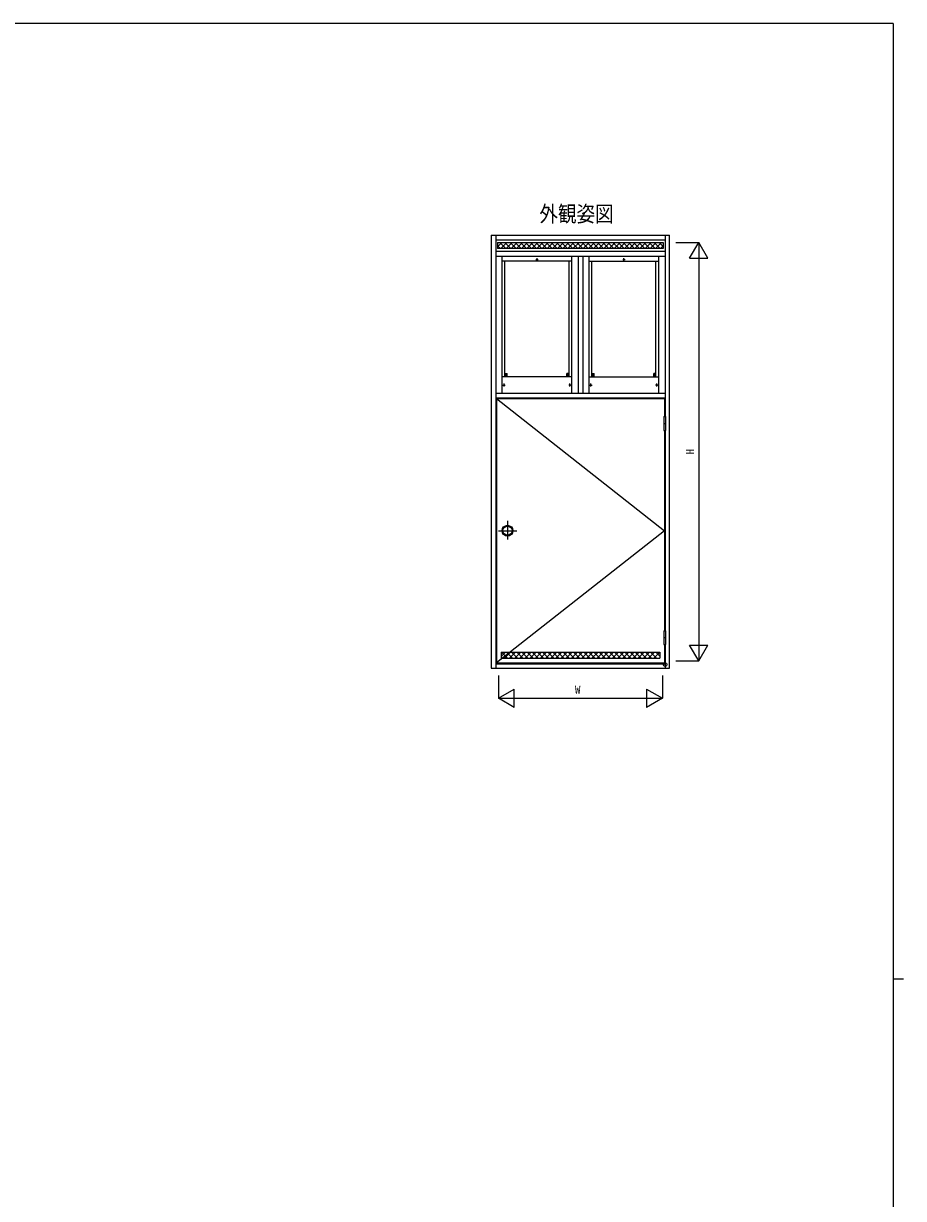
# Model space of a CAD drawing. Units: millimetres, scale not verified. Extents: x -397 to 397, y -282 to 282.
# Drawn here: x 137.1 to 378.9, y -43.6 to 279.3 of the extents above; entities that cross this region are included whole.
import ezdxf
from ezdxf.enums import TextEntityAlignment as Align

# ---------------------------------------------------------------- set-up
doc = ezdxf.new("R2010")
doc.units = ezdxf.units.MM
doc.header["$LTSCALE"] = 2
doc.header["$PDMODE"] = 32
doc.header["$PDSIZE"] = 1
for name, color, linetype in [('0-1_USER1', 3, 'Continuous'), ('0-5_YKK_A1', 4, 'Continuous'), ('0-6_YKK_A2', 3, 'Continuous'), ('0-7_YKK_D', 6, 'Continuous'), ('0-8_YKK_ZWAK', 7, 'Continuous')]:
    doc.layers.add(name, color=color, linetype=linetype)
doc.styles.add('ＭＳ ゴシック', font='')
doc.styles.get('ＭＳ ゴシック').set_extended_font_data('MS Gothic')

msp = doc.modelspace()

# ---------------------------------------------------------------- linework, layer by layer
at = {"layer": '0-5_YKK_A1'}
for p, q in [((265.639, 221.135), (314.639, 221.135)), ((265.639, 221.135), (265.639, 102.135)), ((266.889, 221.135), (266.889, 102.135)), ((266.889, 219.885), (313.389, 219.885)), ((313.389, 221.135), (313.389, 171.285)), ((314.639, 102.135), (314.639, 221.135)), ((313.389, 216.635), (266.889, 216.635)), ((267.389, 219.085), (312.889, 219.085)), ((267.389, 217.947), (268.526, 219.085)), ((267.389, 219.085), (267.389, 217.435)), ((267.389, 218.249), (268.203, 217.435)), ((312.889, 217.435), (267.389, 217.435)), ((267.968, 219.085), (269.618, 217.435)), ((268.291, 217.435), (269.941, 219.085)), ((269.382, 219.085), (271.032, 217.435)), ((269.705, 217.435), (271.355, 219.085)), ((270.796, 219.085), (272.446, 217.435)), ((271.119, 217.435), (272.769, 219.085)), ((272.21, 219.085), (273.86, 217.435)), ((272.533, 217.435), (274.183, 219.085)), ((273.624, 219.085), (275.274, 217.435)), ((273.948, 217.435), (275.598, 219.085)), ((275.039, 219.085), (276.689, 217.435)), ((275.362, 217.435), (277.012, 219.085)), ((276.453, 219.085), (278.103, 217.435)), ((276.776, 217.435), (278.426, 219.085)), ((277.867, 219.085), (279.517, 217.435)), ((278.19, 217.435), (279.84, 219.085)), ((279.281, 219.085), (280.931, 217.435)), ((279.604, 217.435), (281.254, 219.085)), ((280.695, 219.085), (282.345, 217.435)), ((281.019, 217.435), (282.669, 219.085)), ((282.11, 219.085), (283.76, 217.435)), ((282.433, 217.435), (284.083, 219.085)), ((283.524, 219.085), (285.174, 217.435)), ((283.847, 217.435), (285.497, 219.085)), ((284.938, 219.085), (286.588, 217.435)), ((285.261, 217.435), (286.911, 219.085)), ((286.352, 219.085), (288.002, 217.435)), ((286.675, 217.435), (288.325, 219.085)), ((287.767, 219.085), (289.417, 217.435)), ((288.09, 217.435), (289.74, 219.085)), ((289.181, 219.085), (290.831, 217.435)), ((289.504, 217.435), (291.154, 219.085)), ((290.595, 219.085), (292.245, 217.435)), ((290.918, 217.435), (292.568, 219.085)), ((292.009, 219.085), (293.659, 217.435)), ((292.332, 217.435), (293.982, 219.085)), ((293.423, 219.085), (295.073, 217.435)), ((293.746, 217.435), (295.396, 219.085)), ((294.838, 219.085), (296.488, 217.435)), ((295.161, 217.435), (296.811, 219.085)), ((296.252, 219.085), (297.902, 217.435)), ((296.575, 217.435), (298.225, 219.085)), ((297.666, 219.085), (299.316, 217.435)), ((297.989, 217.435), (299.639, 219.085)), ((299.08, 219.085), (300.73, 217.435)), ((299.403, 217.435), (301.053, 219.085)), ((300.494, 219.085), (302.144, 217.435)), ((300.818, 217.435), (302.468, 219.085)), ((301.909, 219.085), (303.559, 217.435)), ((302.232, 217.435), (303.882, 219.085)), ((303.323, 219.085), (304.973, 217.435)), ((303.646, 217.435), (305.296, 219.085)), ((304.737, 219.085), (306.387, 217.435)), ((305.06, 217.435), (306.71, 219.085)), ((306.151, 219.085), (307.801, 217.435)), ((306.474, 217.435), (308.124, 219.085)), ((307.566, 219.085), (309.216, 217.435)), ((307.889, 217.435), (309.539, 219.085)), ((308.98, 219.085), (310.63, 217.435)), ((309.303, 217.435), (310.953, 219.085)), ((310.394, 219.085), (312.044, 217.435)), ((310.717, 217.435), (312.367, 219.085)), ((311.808, 219.085), (312.889, 218.004)), ((312.131, 217.435), (312.889, 218.193)), ((312.889, 219.085), (312.889, 217.435)), ((266.889, 215.385), (313.389, 215.385)), ((268.639, 177.685), (268.639, 215.385)), ((287.764, 214.035), (268.639, 214.035)), ((269.389, 182.185), (269.389, 214.035)), ((277.863, 214.455), (278.542, 214.455)), ((278.202, 214.088), (278.202, 214.852)), ((287.014, 182.185), (287.014, 214.035)), ((287.764, 177.685), (287.764, 215.385)), ((289.514, 215.385), (289.514, 177.685)), ((290.764, 215.385), (290.764, 177.685)), ((292.514, 177.685), (292.514, 215.385)), ((292.514, 214.035), (311.639, 214.035)), ((293.264, 182.185), (293.264, 214.035)), ((301.738, 214.455), (302.417, 214.455)), ((302.077, 214.088), (302.077, 214.852)), ((310.889, 182.185), (310.889, 214.035)), ((311.639, 177.685), (311.639, 215.385)), ((287.764, 182.185), (268.639, 182.185)), ((269.35, 182.835), (270.029, 182.835)), ((269.389, 183.085), (269.989, 183.085)), ((269.389, 182.335), (269.989, 182.335)), ((269.688, 182.468), (269.688, 183.232)), ((269.989, 182.335), (269.989, 183.085)), ((287.054, 182.835), (286.375, 182.835)), ((287.014, 183.085), (286.414, 183.085)), ((286.715, 182.468), (286.715, 183.232)), ((292.514, 182.185), (311.639, 182.185)), ((293.225, 182.835), (293.904, 182.835)), ((293.264, 183.085), (293.864, 183.085)), ((293.563, 182.468), (293.563, 183.232)), ((310.929, 182.835), (310.25, 182.835)), ((310.889, 183.085), (310.289, 183.085)), ((310.289, 182.335), (310.289, 183.085)), ((310.889, 182.335), (310.289, 182.335)), ((310.59, 182.468), (310.59, 183.232)), ((266.889, 177.685), (313.389, 177.685)), ((268.8, 179.935), (269.479, 179.935)), ((269.138, 179.568), (269.138, 180.332)), ((287.604, 179.935), (286.925, 179.935)), ((287.265, 179.568), (287.265, 180.332)), ((292.675, 179.935), (293.354, 179.935)), ((293.013, 179.568), (293.013, 180.332)), ((311.479, 179.935), (310.8, 179.935)), ((311.14, 179.568), (311.14, 180.332)), ((266.889, 176.435), (313.389, 176.435)), ((267.089, 176.285), (313.189, 139.91)), ((267.089, 176.285), (313.189, 176.285)), ((267.089, 176.285), (267.089, 103.635)), ((313.189, 176.285), (313.189, 171.285)), ((313.189, 167.485), (313.189, 112.435)), ((313.389, 167.485), (313.389, 112.435)), ((313.189, 139.91), (267.089, 103.635)), ((313.189, 108.635), (313.189, 103.635)), ((313.389, 108.635), (313.389, 102.135)), ((266.889, 103.385), (298.139, 103.385)), ((267.089, 103.635), (313.189, 103.635)), ((267.089, 103.385), (313.389, 103.385)), ((268.339, 106.535), (311.939, 106.535)), ((268.339, 105.369), (269.505, 106.535)), ((268.339, 106.535), (268.339, 104.885)), ((268.339, 104.885), (311.939, 104.885)), ((268.403, 106.535), (270.053, 104.885)), ((269.269, 104.885), (270.919, 106.535)), ((269.818, 106.535), (271.468, 104.885)), ((270.683, 104.885), (272.333, 106.535)), ((271.232, 106.535), (272.882, 104.885)), ((272.098, 104.885), (273.748, 106.535)), ((272.646, 106.535), (274.296, 104.885)), ((273.512, 104.885), (275.162, 106.535)), ((274.06, 106.535), (275.71, 104.885)), ((274.926, 104.885), (276.576, 106.535)), ((275.474, 106.535), (277.124, 104.885)), ((276.34, 104.885), (277.99, 106.535)), ((276.889, 106.535), (278.539, 104.885)), ((277.754, 104.885), (279.404, 106.535)), ((278.303, 106.535), (279.953, 104.885)), ((279.169, 104.885), (280.819, 106.535)), ((279.717, 106.535), (281.367, 104.885)), ((280.583, 104.885), (282.233, 106.535)), ((281.131, 106.535), (282.781, 104.885)), ((281.997, 104.885), (283.647, 106.535)), ((282.545, 106.535), (284.195, 104.885)), ((283.411, 104.885), (285.061, 106.535)), ((283.96, 106.535), (285.61, 104.885)), ((284.825, 104.885), (286.475, 106.535)), ((285.374, 106.535), (287.024, 104.885)), ((286.24, 104.885), (287.89, 106.535)), ((286.788, 106.535), (288.438, 104.885)), ((287.654, 104.885), (289.304, 106.535)), ((288.202, 106.535), (289.852, 104.885)), ((289.068, 104.885), (290.718, 106.535)), ((289.617, 106.535), (291.267, 104.885)), ((290.482, 104.885), (292.132, 106.535)), ((291.031, 106.535), (292.681, 104.885)), ((291.896, 104.885), (293.546, 106.535)), ((292.445, 106.535), (294.095, 104.885)), ((293.311, 104.885), (294.961, 106.535)), ((293.859, 106.535), (295.509, 104.885)), ((294.725, 104.885), (296.375, 106.535)), ((295.273, 106.535), (296.923, 104.885)), ((296.139, 104.885), (297.789, 106.535)), ((296.688, 106.535), (298.338, 104.885)), ((297.553, 104.885), (299.203, 106.535)), ((298.102, 106.535), (299.752, 104.885)), ((298.968, 104.885), (300.618, 106.535)), ((299.516, 106.535), (301.166, 104.885)), ((300.382, 104.885), (302.032, 106.535)), ((300.93, 106.535), (302.58, 104.885)), ((301.796, 104.885), (303.446, 106.535)), ((302.344, 106.535), (303.994, 104.885)), ((303.21, 104.885), (304.86, 106.535)), ((303.759, 106.535), (305.409, 104.885)), ((304.624, 104.885), (306.274, 106.535)), ((305.173, 106.535), (306.823, 104.885)), ((306.039, 104.885), (307.689, 106.535)), ((306.587, 106.535), (308.237, 104.885)), ((307.453, 104.885), (309.103, 106.535)), ((308.001, 106.535), (309.651, 104.885)), ((308.867, 104.885), (310.517, 106.535)), ((309.416, 106.535), (311.066, 104.885)), ((310.281, 104.885), (311.931, 106.535)), ((310.83, 106.535), (311.939, 105.425)), ((311.438, 106.535), (311.439, 106.533)), ((311.939, 106.535), (311.939, 104.885)), ((265.639, 102.135), (314.639, 102.135))]:
    msp.add_line(p, q, dxfattribs=at)
for points in [[(287.014, 182.335), (286.414, 182.335), (286.414, 183.085)], [(293.264, 182.335), (293.864, 182.335), (293.864, 183.085)]]:
    msp.add_lwpolyline(points, dxfattribs=at)
for centre in [(278.202, 214.455), (302.077, 214.455), (269.688, 182.835), (286.715, 182.835), (293.563, 182.835), (310.59, 182.835), (269.138, 179.935), (287.265, 179.935), (293.013, 179.935), (311.14, 179.935)]:
    msp.add_circle(centre, 0.125, dxfattribs=at)
msp.add_point((313.389, 103.135), dxfattribs=at)
at = {"layer": '0-6_YKK_A2'}
for p, q in [((313.039, 171.285), (313.539, 171.285)), ((313.039, 171.285), (313.039, 167.485)), ((313.539, 171.285), (313.539, 167.485)), ((313.039, 169.385), (313.539, 169.385)), ((313.039, 167.485), (313.539, 167.485)), ((270.092, 142.593), (270.092, 137.538)), ((267.612, 139.91), (272.666, 139.91)), ((313.039, 112.435), (313.039, 108.635)), ((313.039, 112.435), (313.539, 112.435)), ((313.039, 110.535), (313.539, 110.535)), ((313.539, 112.435), (313.539, 108.635)), ((313.039, 108.635), (313.539, 108.635))]:
    msp.add_line(p, q, dxfattribs=at)
for radius in [1.5, 1.25]:
    msp.add_circle((270.092, 139.91), radius, dxfattribs=at)
at = {"layer": '0-7_YKK_D'}
for p, q in [((316.389, 219.135), (322.639, 219.135)), ((320.139, 214.805), (322.639, 219.135)), ((322.639, 219.135), (322.639, 104.135)), ((322.639, 104.135), (320.139, 108.465)), ((320.139, 108.465), (325.139, 108.465)), ((322.639, 104.135), (325.139, 108.465)), ((316.389, 104.135), (322.639, 104.135)), ((267.639, 100.135), (267.639, 93.885)), ((312.639, 100.135), (312.639, 93.885)), ((267.639, 93.885), (271.969, 96.385)), ((267.639, 93.885), (312.639, 93.885)), ((271.969, 91.385), (267.639, 93.885)), ((271.969, 91.385), (271.969, 96.385)), ((308.309, 96.385), (312.639, 93.885)), ((308.309, 96.385), (308.309, 91.385)), ((312.639, 93.885), (308.309, 91.385))]:
    msp.add_line(p, q, dxfattribs=at)
msp.add_lwpolyline([(320.139, 214.805), (325.139, 214.805), (322.639, 219.135)], dxfattribs=at)
at = {"layer": '0-8_YKK_ZWAK'}
for p, q in [((376.1, 279.3), (-393.9, 279.3)), ((376.1, 279.3), (376.1, -245.7)), ((376.1, 16.8), (378.9, 16.8))]:
    msp.add_line(p, q, dxfattribs=at)

# ---------------------------------------------------------------- texts
at = {"layer": '0-1_USER1', "style": 'ＭＳ ゴシック', "width": 0.85}
msp.add_text('外観姿図', height=4.399, dxfattribs=at).set_placement((278.854, 223.482), align=Align.BOTTOM_LEFT)
at = {"layer": '0-7_YKK_D', "style": 'ＭＳ ゴシック'}
msp.add_text('H', height=2.199, rotation=90, dxfattribs=at).set_placement((322.039, 160.885), align=Align.BOTTOM_LEFT)
msp.add_text('W', height=2.199, dxfattribs=at).set_placement((288.639, 94.485), align=Align.BOTTOM_LEFT)

doc.saveas('drawing.dxf')
